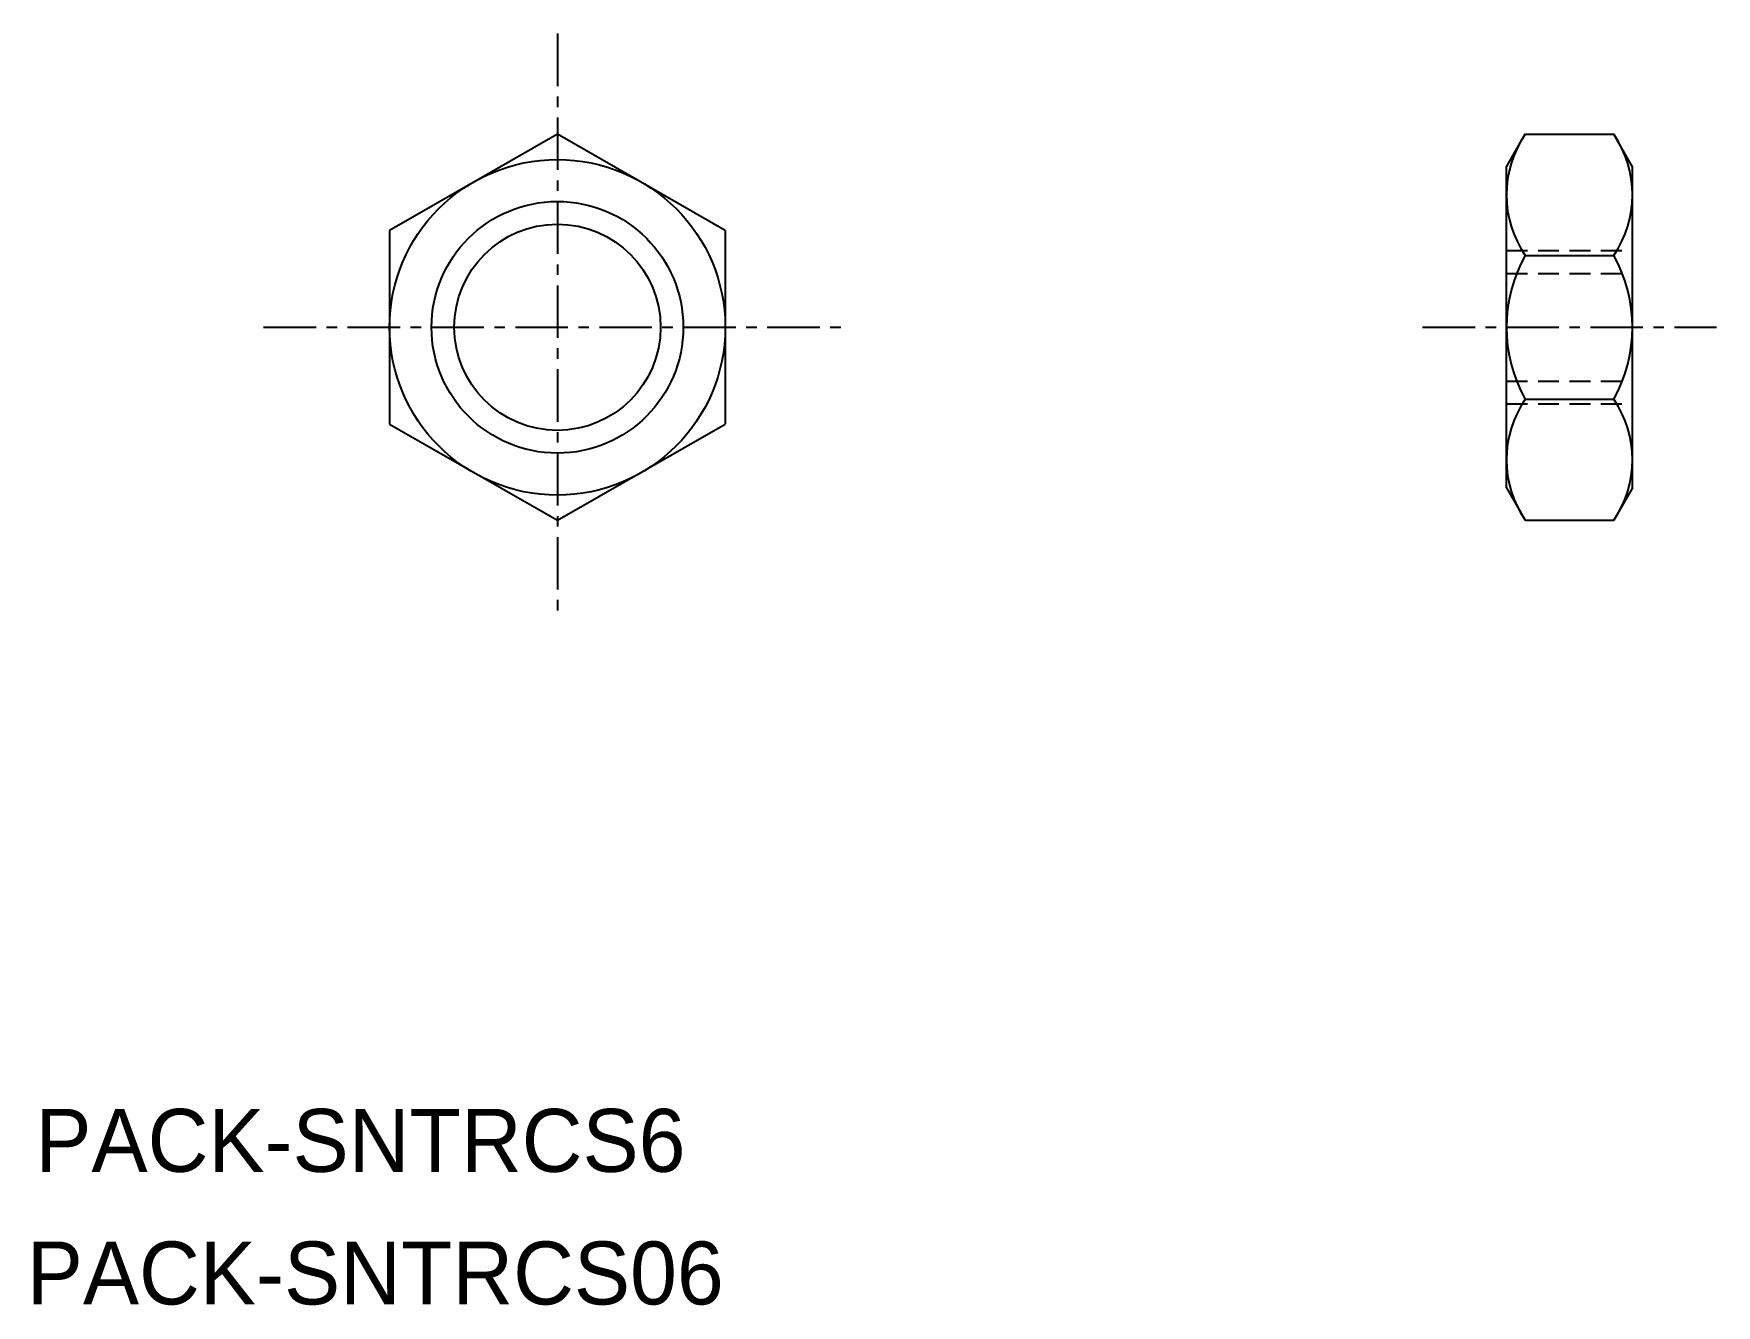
# Model space of a CAD drawing. Extents: x 2.2 to 42.3, y -6.8 to 23.5.
import ezdxf

# ---------------------------------------------------------------- set-up
doc = ezdxf.new("R2010")
doc.units = 0
doc.linetypes.add('CENTER', pattern=[2, 1.25, -0.25, 0.25, -0.25])
doc.linetypes.add('DASHED', pattern=[0.75, 0.5, -0.25])
doc.layers.get('0').update_dxf_attribs({"linetype": 'CONTINUOUS'})
doc.layers.add('CENTER', color=1, linetype='CENTER')

msp = doc.modelspace()

# ---------------------------------------------------------------- linework, layer by layer
at = {"color": 7, "linetype": 'CONTINUOUS'}
for p, q in [((14.645, 21.077), (10.645, 18.786)), ((18.645, 18.786), (14.645, 21.077)), ((37.261, 20.304), (37.707, 21.077)), ((37.707, 21.077), (39.814, 21.077)), ((40.261, 20.304), (39.814, 21.077)), ((37.261, 12.651), (37.261, 20.304)), ((40.261, 12.651), (40.261, 20.304)), ((40.261, 12.651), (40.261, 20.304)), ((10.645, 18.786), (10.645, 14.168)), ((18.645, 18.786), (18.645, 14.168)), ((37.707, 18.19), (39.814, 18.19)), ((37.707, 14.764), (39.814, 14.764)), ((10.645, 14.168), (14.645, 11.877)), ((14.645, 11.877), (18.645, 14.168)), ((37.261, 12.651), (37.707, 11.877)), ((40.261, 12.651), (39.814, 11.877)), ((37.707, 11.877), (39.814, 11.877))]:
    msp.add_line(p, q, dxfattribs=at)
at = {"color": 3, "linetype": 'DASHED'}
for p, q in [((37.261, 18.304), (40.261, 18.304)), ((37.261, 17.762), (40.261, 17.762)), ((37.261, 15.192), (40.261, 15.192)), ((37.261, 14.651), (40.261, 14.651))]:
    msp.add_line(p, q, dxfattribs=at)
at = {"color": 7, "linetype": 'CONTINUOUS'}
for radius in [4, 2.458]:
    msp.add_circle((14.645, 16.477), radius, dxfattribs=at)
at = {"color": 3, "linetype": 'CONTINUOUS'}
msp.add_circle((14.645, 16.477), 3, dxfattribs=at)
at = {"color": 7, "linetype": 'CONTINUOUS'}
for centre, radius, start, end in [((39.816, 19.634), 2.556, 145.6157, 214.3843), ((37.705, 19.634), 2.556, 325.6157, 34.3843), ((40.77, 16.477), 3.51, 150.7803, 209.2197), ((36.751, 16.477), 3.51, 330.7803, 29.2197), ((39.816, 13.32), 2.556, 145.6157, 214.3843), ((37.705, 13.32), 2.556, 325.6157, 34.3843)]:
    msp.add_arc(centre, radius, start, end, dxfattribs=at)
at = {"layer": 'CENTER', "color": 1, "linetype": 'CENTER'}
for p, q in [((14.645, 23.477), (14.645, 9.477)), ((7.645, 16.477), (21.645, 16.477)), ((35.261, 16.477), (42.261, 16.477))]:
    msp.add_line(p, q, dxfattribs=at)

# ---------------------------------------------------------------- texts
at = {"color": 7, "linetype": 'CONTINUOUS'}
for s, p in [('PACK-SNTRCS6', (2.204, -3.655)), ('PACK-SNTRCS06', (2, -6.816))]:
    msp.add_text(s, height=1.5, dxfattribs=at).set_placement(p)

doc.saveas('drawing.dxf')
